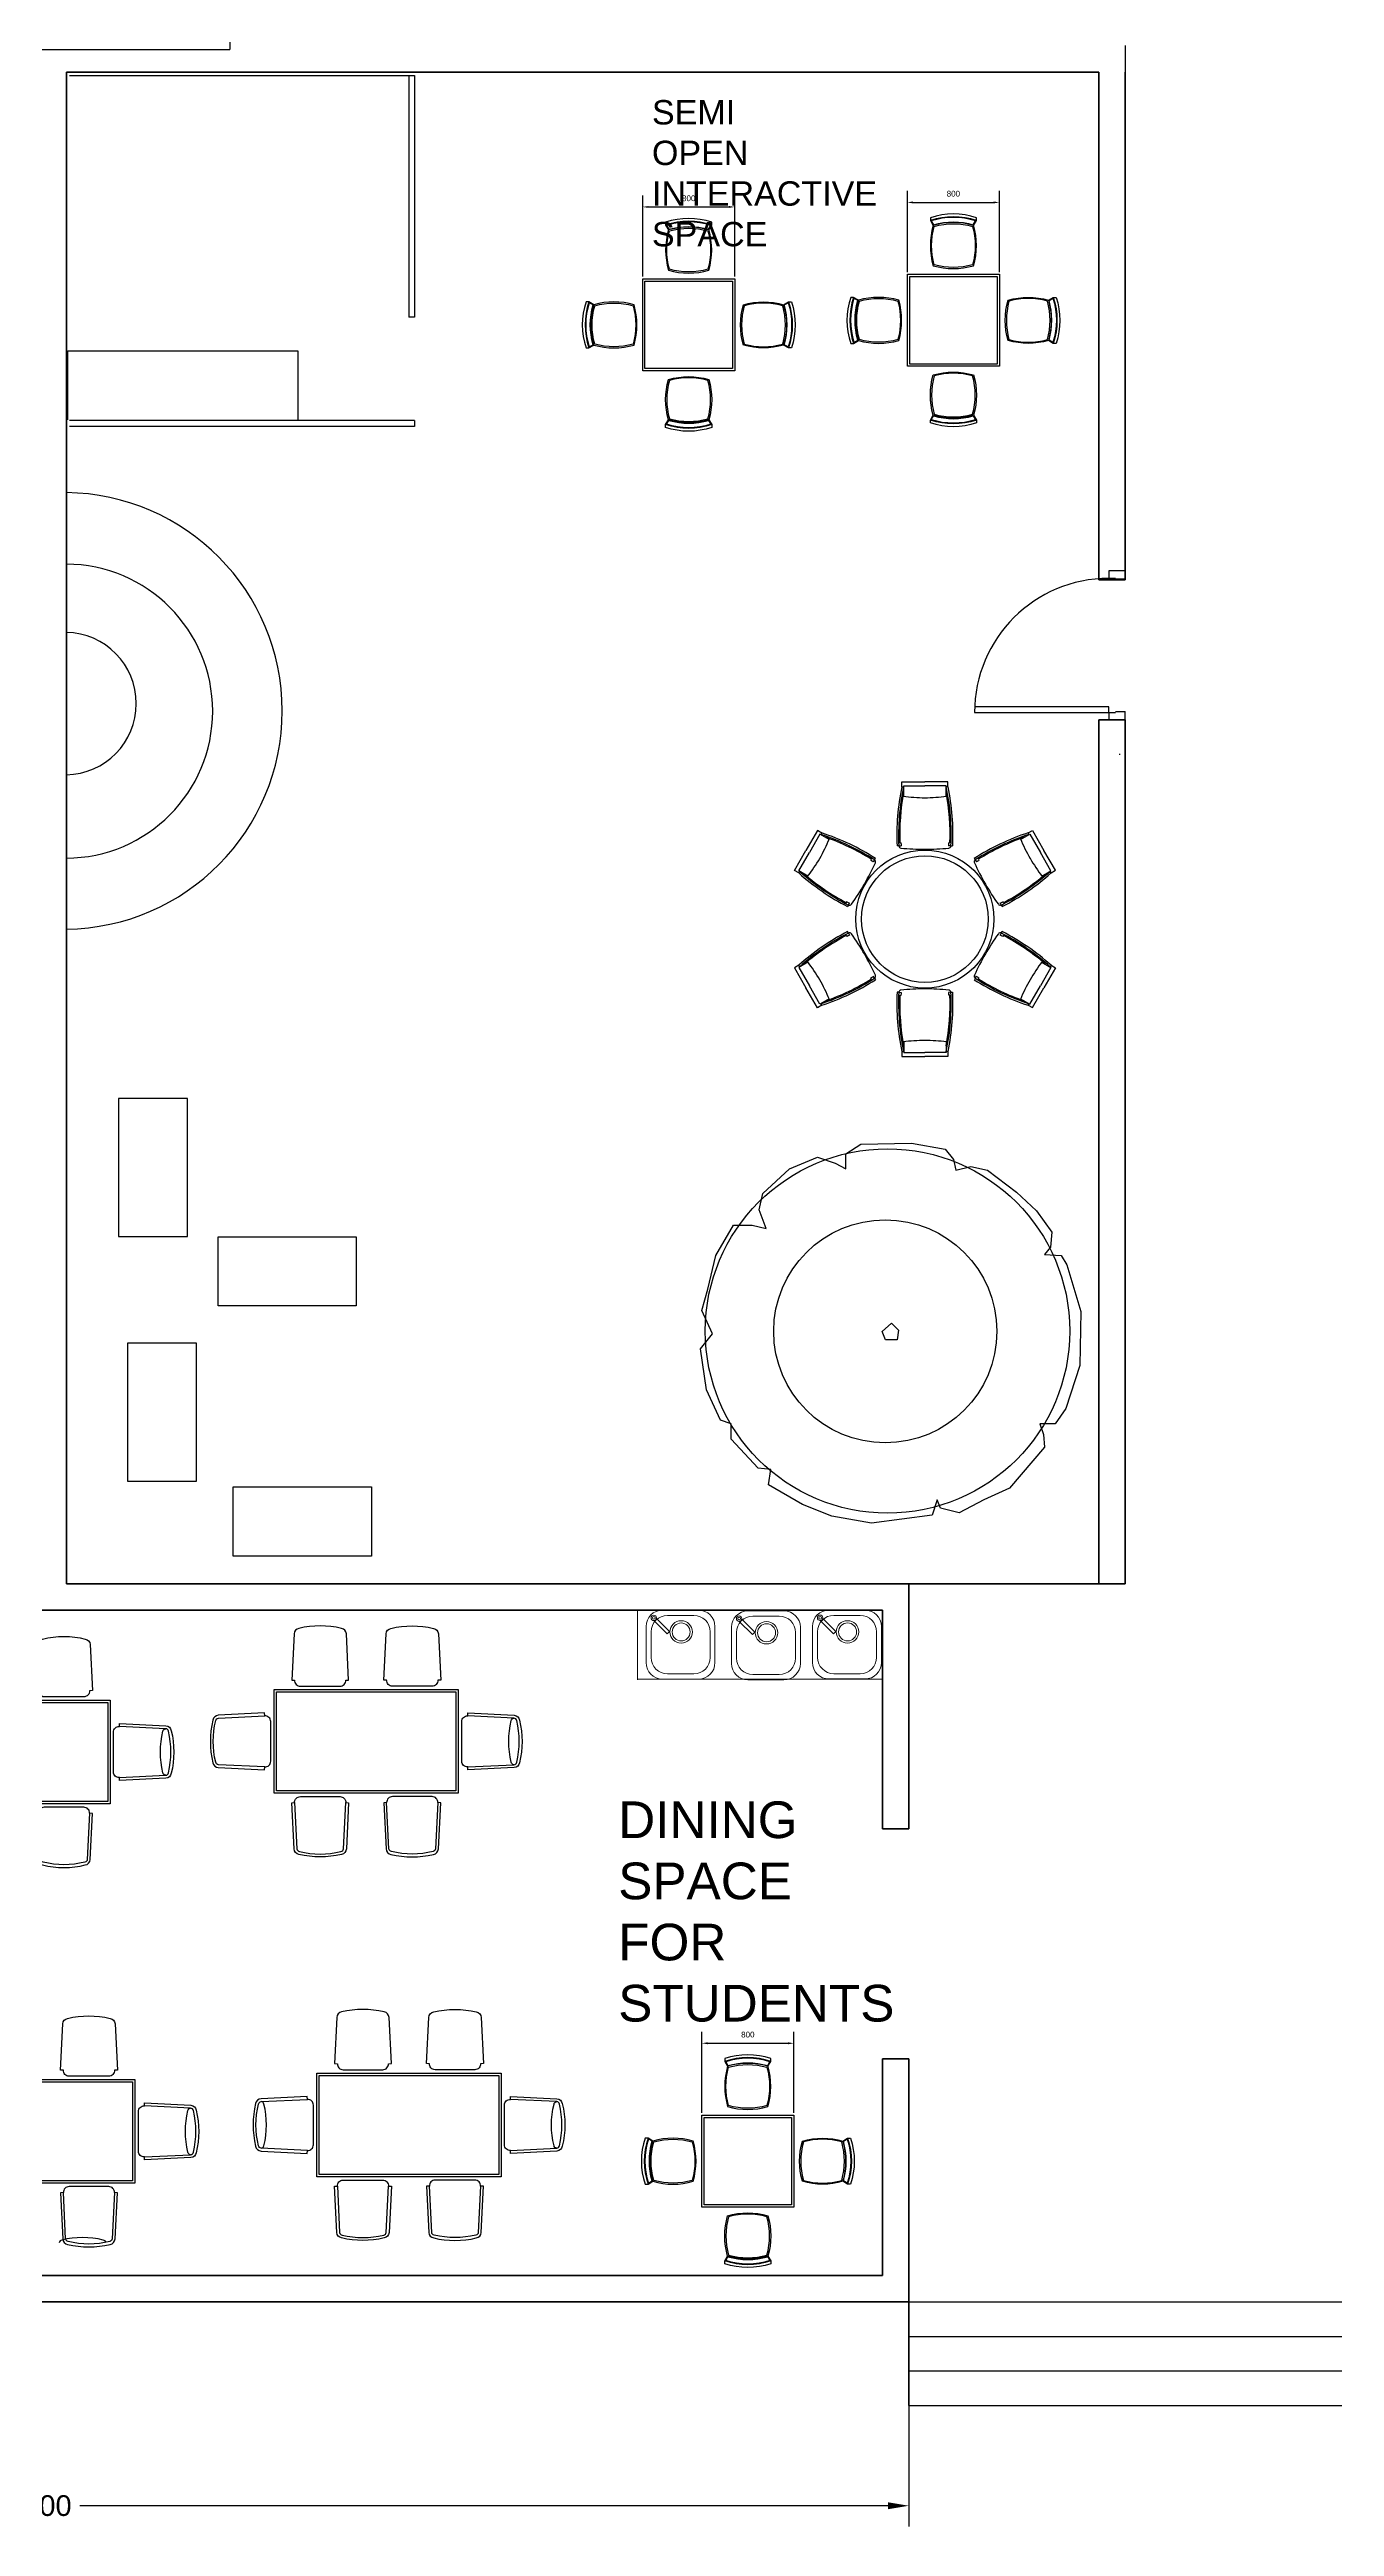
# Model space of a CAD drawing. Header units: metres. Extents: x -353 to 1688, y -477 to 135.
# Drawn here: x -317.43 to -306.27, y -265.83 to -244.29 of the extents above; entities that cross this region are included whole.
import ezdxf

# ---------------------------------------------------------------- set-up
doc = ezdxf.new("R2010")
doc.units = ezdxf.units.M
doc.header["$MEASUREMENT"] = 0
for name, color, linetype, lineweight in [('DIMENSION', 240, 'Continuous', 40), ('ELEVATION', 160, 'Continuous', 20), ('WALL', 2, 'Continuous', 40)]:
    doc.layers.add(name, color=color, linetype=linetype, lineweight=lineweight)
for name, color, linetype in [('door space', 1, 'Continuous'), ('FUR', 7, 'Continuous'), ('ID-LOOSE', 31, 'Continuous'), ('ID-LOOSE2', 8, 'Continuous'), ('TREES', 82, 'Continuous'), ('WINDOW', 10, 'Continuous')]:
    doc.layers.add(name, color=color, linetype=linetype)
for name, color, linetype, plot in [('FURNITURE', 130, 'Continuous', False), ('STAIR', 231, 'Continuous', False), ('TEXT', 141, 'Continuous', False)]:
    doc.layers.add(name, color=color, linetype=linetype, plot=plot)
doc.styles.get("Standard").update_dxf_attribs({"font": 'arial.ttf'})
doc.dimstyles.new('Annotative', dxfattribs={"dimscale": 0, "dimtxt": 0.18, "dimasz": 0.18, "dimexe": 0.18, "dimexo": 0.0625, "dimgap": 0.09, "dimtad": 0, "dimtih": 1, "dimtoh": 1, "dimdec": 4, "dimzin": 0, "dimdsep": 46, "dimtxsty": 'Standard', "dimcen": 0.09, "dimadec": 0, "dimazin": 0, "dimtfac": 1, "dimtdec": 4, "dimtofl": 0, "dimtmove": 0, "dimatfit": 3, "dimfxl": 1, "dimtolj": 1, "dimtzin": 0, "dimarcsym": 0})
doc.dimstyles.new('ARCHITXT', dxfattribs={"dimtxt": 0.05, "dimasz": 0.05, "dimexe": 0.1, "dimexo": 0.02, "dimgap": 0.05, "dimtad": 1, "dimtih": 1, "dimtoh": 1, "dimdec": 0, "dimlfac": 1000, "dimzin": 0, "dimdsep": 46, "dimtxsty": 'Standard', "dimcen": 0.1, "dimdle": 0.18, "dimclrd": 15, "dimclre": 15, "dimclrt": 202, "dimadec": 0, "dimazin": 0, "dimtfac": 0.72, "dimtdec": 0, "dimtix": 1, "dimtmove": 2, "dimatfit": 3, "dimfxl": 1, "dimtolj": 1, "dimtzin": 0, "dimarcsym": 0})

# ---------------------------------------------------------------- blocks, each defined once
blk = doc.blocks.new('Simple tree 13_cad-block.com')
at = {"color": 0}
for points in [[(-1468, -1499), (-1766, -1175), (-1766, -1008), (-1883, -968), (-2037, -632), (-2103, -179), (-1973, -11), (-2089, 248), (-2025, 481), (-1935, 856), (-1740, 1192), (-1534, 1192), (-1378, 1153), (-1456, 1360), (-1416, 1541), (-1119, 1813), (-809, 1943), (-615, 1878), (-498, 1813), (-498, 1981), (-330, 2085), (227, 2098), (602, 2033), (692, 1917), (718, 1800), (886, 1839), (1068, 1800), (1391, 1555), (1611, 1348), (1779, 1115), (1766, 946), (1701, 868), (1883, 856), (1948, 752), (2102, 235), (2090, -361), (1934, -839), (1818, -1008), (1649, -1008), (1689, -1124), (1701, -1266), (1313, -1719), (1028, -1848), (757, -1991), (550, -1939), (511, -1848), (459, -2017), (-214, -2107), (-653, -2029), (-977, -1900), (-1352, -1681), (-1326, -1512)], [(-58, -76), (-97, 15), (6, 105), (84, 28), (71, -76)]]:
    blk.add_lwpolyline(points, close=True, dxfattribs=at)
blk = doc.blocks.new('A$C504E2D25')
at = {"layer": 'ID-LOOSE'}
blk.add_lwpolyline([(0, 0), (0, 0.9), (1.6, 0.9), (1.6, 0)], close=True, dxfattribs=at)
at = {"layer": 'ID-LOOSE2'}
blk.add_lwpolyline([(0.02, 0.02), (0.02, 0.88), (1.58, 0.88), (1.58, 0.02)], close=True, dxfattribs=at)
blk = doc.blocks.new('A$C8043')
at = {"layer": 'ID-LOOSE'}
blk.add_lwpolyline([(0.377, 1.275, 0.142857), (0.377, 1.625), (0.402, 1.667), (0.402, 1.692, 0.16432), (0.002, 1.692), (0.002, 1.667), (0.027, 1.625, 0.142857), (0.027, 1.275, 0.142857)], format="xyb", close=True, dxfattribs=at)
at = {"layer": 'ID-LOOSE2'}
for points in [[(0.395, 1.664, 0.159203), (0.01, 1.664), (0.03, 1.631, -0.139716), (0.375, 1.631)], [(0.035, 1.283, -0.138299), (0.035, 1.617, -0.138299), (0.369, 1.617, -0.138299), (0.369, 1.283, -0.138299)]]:
    blk.add_lwpolyline(points, format="xyb", close=True, dxfattribs=at)
at = {"layer": 'ID-LOOSE2', "color": 4}
for centre, start, end in [((0.202, 1.075), 71.3371, 108.6629), ((0.202, 1.025), 73.7398, 106.2602)]:
    blk.add_arc(centre, 0.625, start, end, dxfattribs=at)
blk = doc.blocks.new('*D178')
at = {"layer": 'Defpoints', "color": 0, "transparency": 16777216}
for p in [(-310.963, -261.626), (-311.763, -262.251), (-310.963, -262.251)]:
    blk.add_point(p, dxfattribs=at)
at = {"layer": 'FURNITURE', "color": 15, "lineweight": -2, "transparency": 16777216}
for p, q in [((-311.763, -262.231), (-311.763, -261.526)), ((-311.713, -261.626), (-311.013, -261.626)), ((-310.963, -262.231), (-310.963, -261.526))]:
    blk.add_line(p, q, dxfattribs=at)
at = {"layer": 'FURNITURE', "color": 15, "transparency": 16777216}
for points in [[(-311.713, -261.618), (-311.713, -261.635), (-311.763, -261.626)], [(-311.013, -261.618), (-311.013, -261.635), (-310.963, -261.626)]]:
    blk.add_solid(points, dxfattribs=at)
at = {"layer": 'FURNITURE', "color": 202, "transparency": 16777216, "insert": (-311.363, -261.551), "char_height": 0.05, "attachment_point": 5}
blk.add_mtext('\\A1;800', dxfattribs=at)
blk = doc.blocks.new('A$C027E3DAA')
at = {"lineweight": 5}
for p, q in [((0, 100), (0, 320)), ((48, 356), (128, 276)), ((142, 290), (63, 369)), ((320, 420), (100, 420)), ((291, 388), (131, 388)), ((420, 100), (420, 320)), ((31, 132), (31, 288)), ((128, 276), (142, 290)), ((391, 132), (391, 288)), ((291, 32), (131, 32)), ((320, 0), (100, 0))]:
    blk.add_line(p, q, dxfattribs=at)
for centre, radius in [((47, 373), 16.5), ((47, 373), 8.24), ((214, 287), 68.5), ((214, 287), 54.8)]:
    blk.add_circle(centre, radius, dxfattribs=at)
for centre, start, end in [((100, 320), 90, 180), ((131, 288), 90, 180), ((291, 288), 0, 90), ((320, 320), 0, 90), ((100, 100), 180, 270), ((131, 132), 180, 270), ((291, 132), 270, 0), ((320, 100), 270, 0)]:
    blk.add_arc(centre, 100, start, end, dxfattribs=at)
blk = doc.blocks.new('*D185')
at = {"layer": 'Defpoints', "color": 0, "transparency": 16777216}
for p in [(-309.177, -245.623), (-309.977, -246.248), (-309.177, -246.248)]:
    blk.add_point(p, dxfattribs=at)
at = {"layer": 'FURNITURE', "color": 15, "lineweight": -2, "transparency": 16777216}
for p, q in [((-309.977, -246.228), (-309.977, -245.523)), ((-309.927, -245.623), (-309.227, -245.623)), ((-309.177, -246.228), (-309.177, -245.523))]:
    blk.add_line(p, q, dxfattribs=at)
at = {"layer": 'FURNITURE', "color": 15, "transparency": 16777216}
for points in [[(-309.927, -245.614), (-309.927, -245.631), (-309.977, -245.623)], [(-309.227, -245.614), (-309.227, -245.631), (-309.177, -245.623)]]:
    blk.add_solid(points, dxfattribs=at)
at = {"layer": 'FURNITURE', "color": 202, "transparency": 16777216, "insert": (-309.577, -245.547), "char_height": 0.05, "attachment_point": 5}
blk.add_mtext('\\A1;800', dxfattribs=at)
blk = doc.blocks.new('*D186')
at = {"layer": 'Defpoints', "color": 0, "transparency": 16777216}
for p in [(-311.477, -245.662), (-312.277, -246.287), (-311.477, -246.287)]:
    blk.add_point(p, dxfattribs=at)
at = {"layer": 'FURNITURE', "color": 15, "lineweight": -2, "transparency": 16777216}
for p, q in [((-312.277, -246.267), (-312.277, -245.562)), ((-312.227, -245.662), (-311.527, -245.662)), ((-311.477, -246.267), (-311.477, -245.562))]:
    blk.add_line(p, q, dxfattribs=at)
at = {"layer": 'FURNITURE', "color": 15, "transparency": 16777216}
for points in [[(-312.227, -245.654), (-312.227, -245.67), (-312.277, -245.662)], [(-311.527, -245.654), (-311.527, -245.67), (-311.477, -245.662)]]:
    blk.add_solid(points, dxfattribs=at)
at = {"layer": 'FURNITURE', "color": 202, "transparency": 16777216, "insert": (-311.877, -245.587), "char_height": 0.05, "attachment_point": 5}
blk.add_mtext('\\A1;800', dxfattribs=at)
blk = doc.blocks.new('CH-5')
at = {"layer": 'FUR', "color": 40}
for p, q in [((-199, 280), (-199, 324)), ((-199, 324), (1, 324)), ((201, 324), (1, 324)), ((201, 280), (201, 324)), ((-216, -208), (-206, -208)), ((218, -208), (208, -208)), ((-225, -234), (-205, -233)), ((227, -234), (207, -233))]:
    blk.add_line(p, q, dxfattribs=at)
at = {"layer": 'FUR', "color": 32}
for p, q in [((-199, 280), (-184, 280)), ((-183, 197), (-183, 289)), ((-183, 289), (1, 289)), ((185, 289), (1, 289)), ((185, 197), (185, 289)), ((201, 280), (186, 280)), ((-225, -234), (-240, -234)), ((227, -234), (242, -234))]:
    blk.add_line(p, q, dxfattribs=at)
for centre, radius, start, end in [((1822, -139), 2065, 168.2772, 182.6507), ((-1820, -139), 2065, 357.3493, 11.7228), ((-205, -233), 20, 182.6507, 264.361), ((1, 1852), 2115, 264.361, 270), ((1, 1852), 2115, 270, 275.639), ((207, -233), 20, 275.639, 357.3493)]:
    blk.add_arc(centre, radius, start, end, dxfattribs=at)
at = {"layer": 'FUR', "color": 40}
for centre, radius, start, end in [((1822, -139), 2050, 168.1902, 182.6507), ((1822, -139), 2040, 169.5139, 181.9483), ((-1820, -139), 2040, 358.0517, 10.4861), ((-1820, -139), 2050, 357.3493, 11.8098), ((14, 1799), 1614, 262.7905, 269.5563), ((-12, 1799), 1614, 270.4437, 277.2095), ((1822, -139), 2030, 181.9449, 182.6507), ((-1820, -139), 2030, 357.3493, 358.0551)]:
    blk.add_arc(centre, radius, start, end, dxfattribs=at)
blk = doc.blocks.new('RT-SET5')
at = {"layer": 'FUR', "color": 32}
blk.add_circle((1, -18), 600, dxfattribs=at)
at = {"layer": 'FUR', "color": 40}
blk.add_circle((1, -18), 550, dxfattribs=at)
at = {"color": 2}
blk.add_blockref('CH-5', (0, 852), dxfattribs=at)
for p, rotation in [((-753, 416), 59.99999999999999), ((754, 418), 299.9999999999999), ((-752, -454), 120), ((755, -452), 240), ((2, -888), 180)]:
    blk.add_blockref('CH-5', p, dxfattribs=dict(at, rotation=rotation))
blk = doc.blocks.new('*D200')
at = {"layer": 'Defpoints', "color": 0, "transparency": 16777216}
for p in [(-325.424, -263.875), (-309.964, -263.875), (-325.424, -265.647)]:
    blk.add_point(p, dxfattribs=at)
at = {"layer": 'DIMENSION', "color": 0, "lineweight": -2, "transparency": 16777216}
for p, q in [((-325.424, -263.938), (-325.424, -265.827)), ((-309.964, -263.938), (-309.964, -265.827)), ((-325.244, -265.647), (-318.219, -265.647)), ((-310.144, -265.647), (-317.169, -265.647))]:
    blk.add_line(p, q, dxfattribs=at)
at = {"layer": 'DIMENSION', "color": 0, "transparency": 16777216}
for points in [[(-325.244, -265.617), (-325.244, -265.677), (-325.424, -265.647)], [(-310.144, -265.617), (-310.144, -265.677), (-309.964, -265.647)]]:
    blk.add_solid(points, dxfattribs=at)
at = {"layer": 'DIMENSION', "color": 0, "transparency": 16777216, "insert": (-317.694, -265.647), "char_height": 0.18, "attachment_point": 5}
blk.add_mtext('\\A1;15.4600', dxfattribs=at)

msp = doc.modelspace()

# ---------------------------------------------------------------- linework, layer by layer
for p, q in [((-308.0827, -248.90408), (-308.0827, -244.49017)), ((-308.3127, -250.12165), (-308.3127, -250.12165)), ((-308.3127, -250.12165), (-308.3127, -250.12165))]:
    msp.add_line(p, q)
at = {"layer": 'Defpoints'}
msp.add_line((-308.08367, -244.25965), (-308.0827, -244.49017), dxfattribs=at)
at = {"layer": 'door space'}
for p, q in [((-308.22663, -248.82624), (-308.22663, -248.89101)), ((-308.0827, -248.82624), (-308.22663, -248.82624)), ((-308.16906, -248.89101), (-308.22663, -248.89101)), ((-308.16906, -248.89101), (-308.16906, -248.8982)), ((-308.0827, -248.8982), (-308.16906, -248.8982)), ((-308.0827, -248.8982), (-308.0827, -248.82624)), ((-308.22663, -250.0065), (-309.39251, -250.0065)), ((-309.39251, -250.05688), (-308.22663, -250.05688)), ((-308.22663, -250.05688), (-308.22663, -250.0065)), ((-308.22663, -250.05688), (-308.22663, -250.12165)), ((-308.22663, -250.05688), (-308.16906, -250.05688)), ((-308.22663, -250.12165), (-308.0827, -250.12165)), ((-308.16906, -250.04969), (-308.0827, -250.04969)), ((-308.0827, -250.12165), (-308.0827, -250.04969)), ((-308.13186, -250.41727), (-308.13186, -250.42447))]:
    msp.add_line(p, q, dxfattribs=at)
msp.add_ellipse((-308.22663, -250.05688), major_axis=(-0.8244, -0.8244), ratio=1, start_param=3.92699082, end_param=5.49778714, dxfattribs=at)
at = {"layer": 'ELEVATION'}
for p, q in [((-314.51934, -257.85929), (-314.51941, -257.8615)), ((-312.32239, -257.86703), (-312.32239, -258.46703)), ((-312.32239, -258.4615), (-310.19407, -258.4615))]:
    msp.add_line(p, q, dxfattribs=at)
at = {"layer": 'FURNITURE'}
for p, q in [((-317.25894, -244.51945), (-314.25894, -244.51945)), ((-314.30894, -244.51945), (-314.30894, -246.61945)), ((-314.25894, -244.51945), (-314.25894, -246.61945)), ((-314.25894, -246.61945), (-314.30894, -246.61945)), ((-317.27368, -247.5136), (-317.27368, -246.9136)), ((-317.27368, -246.9136), (-315.27368, -246.9136)), ((-315.27368, -246.9136), (-315.27368, -247.5136)), ((-314.25894, -247.51945), (-317.25894, -247.51945)), ((-314.25894, -247.56945), (-317.25894, -247.56945)), ((-314.25894, -247.51945), (-314.25894, -247.56945)), ((-316.23243, -253.41244), (-316.83243, -253.41244)), ((-316.83243, -253.41244), (-316.83243, -254.61244)), ((-316.23243, -254.61244), (-316.23243, -253.41244)), ((-316.83243, -254.61244), (-316.23243, -254.61244)), ((-315.96639, -254.61454), (-315.36639, -254.61454)), ((-315.96639, -255.21454), (-315.96639, -254.61454)), ((-315.36639, -254.61454), (-314.76639, -254.61454)), ((-314.76639, -254.61454), (-314.76639, -255.21454)), ((-314.76639, -255.21454), (-315.96639, -255.21454)), ((-316.15355, -255.54093), (-316.75355, -255.54093)), ((-316.75355, -255.54093), (-316.75355, -256.74093)), ((-316.15355, -256.74093), (-316.15355, -255.54093)), ((-316.75355, -256.74093), (-316.15355, -256.74093)), ((-315.83442, -256.79027), (-315.23442, -256.79027)), ((-315.83442, -257.39027), (-315.83442, -256.79027)), ((-315.23442, -256.79027), (-314.63442, -256.79027)), ((-314.63442, -256.79027), (-314.63442, -257.39027)), ((-314.63442, -257.39027), (-315.83442, -257.39027))]:
    msp.add_line(p, q, dxfattribs=at)
for points in [[(-312.27693, -246.28707), (-311.47693, -246.28707), (-311.47693, -247.08707), (-312.27693, -247.08707)], [(-312.25693, -246.30707), (-311.49693, -246.30707), (-311.49693, -247.06707), (-312.25693, -247.06707)], [(-309.97654, -246.24758), (-309.17654, -246.24758), (-309.17654, -247.04758), (-309.97654, -247.04758)], [(-309.95654, -246.26758), (-309.19654, -246.26758), (-309.19654, -247.02758), (-309.95654, -247.02758)], [(-311.76328, -262.2512), (-310.96328, -262.2512), (-310.96328, -263.0512), (-311.76328, -263.0512)], [(-311.74328, -262.2712), (-310.98328, -262.2712), (-310.98328, -263.0312), (-311.74328, -263.0312)]]:
    msp.add_lwpolyline(points, close=True, dxfattribs=at)
for points in [[(-317.52835, -258.56173), (-317.55332, -258.56048), (-317.53324, -258.15895, -0.35443082), (-317.49119, -258.11207, -0.12131784), (-317.12076, -258.11207, -0.35443082), (-317.07871, -258.15895), (-317.05863, -258.56048), (-317.0836, -258.56173, -0.4289229), (-317.13354, -258.61423), (-317.47841, -258.61423, -0.4289229), (-317.52835, -258.56173)], [(-314.85698, -258.46957), (-314.83201, -258.46833), (-314.85209, -258.0668, 0.35443082), (-314.89414, -258.01992, 0.12131784), (-315.26457, -258.01992, 0.35443082), (-315.30663, -258.0668), (-315.3267, -258.46833), (-315.30173, -258.46957, 0.4289229), (-315.2518, -258.52207), (-314.90692, -258.52207, 0.4289229), (-314.85698, -258.46957)], [(-314.50173, -258.46957), (-314.5267, -258.46833), (-314.50663, -258.0668, -0.35443082), (-314.46457, -258.01992, -0.12131784), (-314.09414, -258.01992, -0.35443082), (-314.05209, -258.0668), (-314.03201, -258.46833), (-314.05698, -258.46957, -0.4289229), (-314.10692, -258.52207), (-314.4518, -258.52207, -0.4289229), (-314.50173, -258.46957)], [(-315.56185, -258.7797), (-315.5631, -258.75473), (-315.96463, -258.7748, 0.35443082), (-316.01151, -258.81686, 0.12131784), (-316.01151, -259.18729, 0.35443082), (-315.96463, -259.22934), (-315.5631, -259.24942), (-315.56185, -259.22445, 0.4289229), (-315.50936, -259.17451), (-315.50936, -258.82963, 0.4289229), (-315.56185, -258.7797)], [(-313.79686, -258.7797), (-313.79561, -258.75473), (-313.39408, -258.7748, -0.35443082), (-313.3472, -258.81686, -0.12131784), (-313.3472, -259.18729, -0.35443082), (-313.39408, -259.22934), (-313.79561, -259.24942), (-313.79686, -259.22445, -0.4289229), (-313.84936, -259.17451), (-313.84936, -258.82963, -0.4289229), (-313.79686, -258.7797)], [(-316.82348, -258.87185), (-316.82223, -258.84688), (-316.4207, -258.86696, -0.35443082), (-316.37382, -258.90901, -0.12131784), (-316.37382, -259.27944, -0.35443082), (-316.4207, -259.32149), (-316.82223, -259.34157), (-316.82348, -259.3166, -0.4289229), (-316.87597, -259.26666), (-316.87597, -258.92179, -0.4289229), (-316.82348, -258.87185)], [(-317.52835, -259.62672), (-317.55332, -259.62797), (-317.53324, -260.0295, 0.35443082), (-317.49119, -260.07638, 0.12131784), (-317.12076, -260.07638, 0.35443082), (-317.07871, -260.0295), (-317.05863, -259.62797), (-317.0836, -259.62672, 0.4289229), (-317.13354, -259.57423), (-317.47841, -259.57423, 0.4289229), (-317.52835, -259.62672)], [(-314.85698, -259.53457), (-314.83201, -259.53582), (-314.85209, -259.93735, -0.35443082), (-314.89414, -259.98423, -0.12131784), (-315.26457, -259.98423, -0.35443082), (-315.30663, -259.93735), (-315.3267, -259.53582), (-315.30173, -259.53457, -0.4289229), (-315.2518, -259.48207), (-314.90692, -259.48207, -0.4289229), (-314.85698, -259.53457)], [(-314.50173, -259.53457), (-314.5267, -259.53582), (-314.50663, -259.93735, 0.35443082), (-314.46457, -259.98423, 0.12131784), (-314.09414, -259.98423, 0.35443082), (-314.05209, -259.93735), (-314.03201, -259.53582), (-314.05698, -259.53457, 0.4289229), (-314.10692, -259.48207), (-314.4518, -259.48207, 0.4289229), (-314.50173, -259.53457)], [(-317.31148, -261.86011), (-317.33645, -261.85886), (-317.31638, -261.45733, -0.35443082), (-317.27432, -261.41045, -0.12131784), (-316.90389, -261.41045, -0.35443082), (-316.86184, -261.45733), (-316.84177, -261.85886), (-316.86673, -261.86011, -0.4289229), (-316.91667, -261.91261), (-317.26155, -261.91261, -0.4289229), (-317.31148, -261.86011)], [(-314.4856, -261.80369), (-314.46063, -261.80245), (-314.4807, -261.40091, 0.35443082), (-314.52276, -261.35404, 0.12131784), (-314.89319, -261.35404, 0.35443082), (-314.93524, -261.40091), (-314.95531, -261.80245), (-314.93035, -261.80369, 0.4289229), (-314.88041, -261.85619), (-314.53553, -261.85619, 0.4289229), (-314.4856, -261.80369)], [(-314.13035, -261.80369), (-314.15531, -261.80245), (-314.13524, -261.40091, -0.35443082), (-314.09319, -261.35404, -0.12131784), (-313.72276, -261.35404, -0.35443082), (-313.6807, -261.40091), (-313.66063, -261.80245), (-313.6856, -261.80369, -0.4289229), (-313.73553, -261.85619), (-314.08041, -261.85619, -0.4289229), (-314.13035, -261.80369)], [(-316.60661, -262.17023), (-316.60536, -262.14526), (-316.20383, -262.16534, -0.35443082), (-316.15696, -262.20739, -0.12131784), (-316.15696, -262.57782, -0.35443082), (-316.20383, -262.61987), (-316.60536, -262.63995), (-316.60661, -262.61498, -0.4289229), (-316.65911, -262.56504), (-316.65911, -262.22017, -0.4289229), (-316.60661, -262.17023)], [(-315.19047, -262.11382), (-315.19172, -262.08885), (-315.59325, -262.10892, 0.35443082), (-315.64012, -262.15098, 0.12131784), (-315.64012, -262.52141, 0.35443082), (-315.59325, -262.56346), (-315.19172, -262.58354), (-315.19047, -262.55857, 0.4289229), (-315.13797, -262.50863), (-315.13797, -262.16375, 0.4289229), (-315.19047, -262.11382)], [(-313.42547, -262.11382), (-313.42423, -262.08885), (-313.02269, -262.10892, -0.35443082), (-312.97582, -262.15098, -0.12131784), (-312.97582, -262.52141, -0.35443082), (-313.02269, -262.56346), (-313.42423, -262.58354), (-313.42547, -262.55857, -0.4289229), (-313.47797, -262.50863), (-313.47797, -262.16375, -0.4289229), (-313.42547, -262.11382)], [(-317.31148, -262.9251), (-317.33645, -262.92635), (-317.31638, -263.32788, 0.35443082), (-317.27432, -263.37476, 0.12131784), (-316.90389, -263.37476, 0.35443082), (-316.86184, -263.32788), (-316.84177, -262.92635), (-316.86673, -262.9251, 0.4289229), (-316.91667, -262.87261), (-317.26155, -262.87261, 0.4289229), (-317.31148, -262.9251)], [(-314.4856, -262.86869), (-314.46063, -262.86994), (-314.4807, -263.27147, -0.35443082), (-314.52276, -263.31834, -0.12131784), (-314.89319, -263.31834, -0.35443082), (-314.93524, -263.27147), (-314.95531, -262.86994), (-314.93035, -262.86869, -0.4289229), (-314.88041, -262.81619), (-314.53553, -262.81619, -0.4289229), (-314.4856, -262.86869)], [(-314.13035, -262.86869), (-314.15531, -262.86994), (-314.13524, -263.27147, 0.35443082), (-314.09319, -263.31834, 0.12131784), (-313.72276, -263.31834, 0.35443082), (-313.6807, -263.27147), (-313.66063, -262.86994), (-313.6856, -262.86869, 0.4289229), (-313.73553, -262.81619), (-314.08041, -262.81619, 0.4289229), (-314.13035, -262.86869)]]:
    msp.add_lwpolyline(points, format="xyb", close=True, dxfattribs=at)
for points in [[(-315.56185, -259.22445), (-315.96339, -259.20437, -0.36424887), (-315.98695, -259.18248, -0.12213666), (-315.98695, -258.82166, -0.36424887), (-315.96339, -258.79977), (-315.56185, -258.7797, -0.4289229)], [(-313.79686, -259.22445), (-313.39533, -259.20437, 0.36424887), (-313.37177, -259.18248, 0.12213666), (-313.37177, -258.82166, 0.36424887), (-313.39533, -258.79977), (-313.79686, -258.7797, 0.4289229)], [(-313.39533, -259.20437, -0.36424887), (-313.41889, -259.18248, -0.12213666), (-313.41889, -258.82166, -0.36424887), (-313.39533, -258.79977)], [(-316.82348, -259.3166), (-316.42195, -259.29652, 0.36424887), (-316.39839, -259.27464, 0.12213666), (-316.39839, -258.91381, 0.36424887), (-316.42195, -258.89193), (-316.82348, -258.87185, 0.4289229)], [(-316.42195, -259.29652, -0.36424887), (-316.44551, -259.27464, -0.12213666), (-316.44551, -258.91381, -0.36424887), (-316.42195, -258.89193)], [(-317.0836, -259.62672), (-317.10368, -260.02825, -0.36424887), (-317.12556, -260.05181, -0.12213666), (-317.48639, -260.05181, -0.36424887), (-317.50827, -260.02825), (-317.52835, -259.62672, -0.4289229)], [(-315.30173, -259.53457), (-315.28166, -259.9361, 0.36424887), (-315.25977, -259.95966, 0.12213666), (-314.89895, -259.95966, 0.36424887), (-314.87706, -259.9361), (-314.85698, -259.53457, 0.4289229)], [(-314.05698, -259.53457), (-314.07706, -259.9361, -0.36424887), (-314.09895, -259.95966, -0.12213666), (-314.45977, -259.95966, -0.36424887), (-314.48166, -259.9361), (-314.50173, -259.53457, -0.4289229)], [(-316.60661, -262.61498), (-316.20508, -262.5949, 0.36424887), (-316.18152, -262.57302, 0.12213666), (-316.18152, -262.21219, 0.36424887), (-316.20508, -262.19031), (-316.60661, -262.17023, 0.4289229)], [(-316.20508, -262.5949, -0.36424887), (-316.22864, -262.57302, -0.12213666), (-316.22864, -262.21219, -0.36424887), (-316.20508, -262.19031)], [(-315.19047, -262.55857), (-315.592, -262.53849, -0.36424887), (-315.61556, -262.5166, -0.12213666), (-315.61556, -262.15578, -0.36424887), (-315.592, -262.13389), (-315.19047, -262.11382, -0.4289229)], [(-315.592, -262.53849, 0.36424887), (-315.56844, -262.5166, 0.12213666), (-315.56844, -262.15578, 0.36424887), (-315.592, -262.13389)], [(-313.42547, -262.55857), (-313.02394, -262.53849, 0.36424887), (-313.00038, -262.5166, 0.12213666), (-313.00038, -262.15578, 0.36424887), (-313.02394, -262.13389), (-313.42547, -262.11382, 0.4289229)], [(-313.02394, -262.53849, -0.36424887), (-313.0475, -262.5166, -0.12213666), (-313.0475, -262.15578, -0.36424887), (-313.02394, -262.13389)], [(-314.93035, -262.86869), (-314.91027, -263.27022, 0.36424887), (-314.88838, -263.29378, 0.12213666), (-314.52756, -263.29378, 0.36424887), (-314.50567, -263.27022), (-314.4856, -262.86869, 0.4289229)], [(-313.6856, -262.86869), (-313.70567, -263.27022, -0.36424887), (-313.72756, -263.29378, -0.12213666), (-314.08838, -263.29378, -0.36424887), (-314.11027, -263.27022), (-314.13035, -262.86869, -0.4289229)], [(-316.86673, -262.9251), (-316.88681, -263.32663, -0.36424887), (-316.9087, -263.35019, -0.12213666), (-317.26952, -263.35019, -0.36424887), (-317.29141, -263.32663), (-317.31148, -262.9251, -0.4289229)], [(-316.94251, -263.36077, 0.36424887), (-316.9644, -263.33721, 0.12213666), (-317.32522, -263.33721, 0.36424887), (-317.34711, -263.36077)]]:
    msp.add_lwpolyline(points, format="xyb", dxfattribs=at)
for centre, radius in [((-310.14942, -255.43448), 1.58351), ((-310.16889, -255.43702), 0.96958)]:
    msp.add_circle(centre, radius, dxfattribs=at)
for centre, radius, start, end in [((-317.3076, -250.04307), 1.89762, 270.672138, 89.327862), ((-317.2917, -250.0453), 1.27803, 270.285273, 89.714727), ((-317.29691, -249.97924), 0.61894, 271.071523, 88.928477)]:
    msp.add_arc(centre, radius, start, end, dxfattribs=at)
at = {"layer": 'STAIR'}
for p, q in [((-309.96407, -263.87513), (-305.05192, -263.87513)), ((-309.96407, -264.17513), (-305.05192, -264.17513)), ((-309.96407, -264.47513), (-305.05192, -264.47513)), ((-309.96407, -264.77513), (-305.05192, -264.77513))]:
    msp.add_line(p, q, dxfattribs=at)
at = {"layer": 'WALL'}
for p, q in [((-317.28534, -244.49017), (-317.28534, -257.6315)), ((-311.5427, -244.49017), (-317.28534, -244.49017)), ((-311.5427, -244.49017), (-308.3127, -244.49017)), ((-308.3127, -244.49017), (-308.3127, -248.90408)), ((-308.0827, -244.49017), (-308.0827, -248.90408)), ((-308.0827, -248.90408), (-308.3127, -248.90408)), ((-308.3127, -250.12165), (-308.3127, -257.6315)), ((-308.3127, -250.12165), (-308.0827, -250.12165)), ((-308.0827, -250.12165), (-308.0827, -256.05165)), ((-308.0827, -256.05165), (-308.0827, -257.6315)), ((-317.28534, -257.6315), (-309.96407, -257.6315)), ((-309.96407, -259.7615), (-309.96407, -257.6315)), ((-309.96407, -257.6315), (-308.0827, -257.6315)), ((-325.42407, -257.8615), (-310.19407, -257.8615)), ((-310.19407, -259.7615), (-310.19407, -257.8615)), ((-310.19407, -259.7615), (-309.96407, -259.7615)), ((-310.19407, -261.7615), (-309.96407, -261.7615)), ((-310.19407, -263.64513), (-310.19407, -261.7615)), ((-309.96407, -264.77513), (-309.96407, -261.7615)), ((-325.19407, -263.64513), (-310.19407, -263.64513)), ((-325.42407, -263.87513), (-309.96407, -263.87513))]:
    msp.add_line(p, q, dxfattribs=at)
at = {"layer": 'WINDOW'}
for p in [(-315.86362, -244.06357), (-319.36362, -244.29357)]:
    msp.add_line(p, (-315.86362, -244.29357), dxfattribs=at)

# ---------------------------------------------------------------- block references
at = {"layer": 'FURNITURE'}
for name, p in [('A$C8043', (-312.07925, -247.48707)), ('A$C8043', (-309.77886, -247.44758)), ('A$C504E2D25', (-315.47936, -259.45207)), ('A$C504E2D25', (-318.50597, -259.54423)), ('A$C8043', (-311.5656, -263.4512)), ('A$C504E2D25', (-318.28911, -262.84261)), ('A$C504E2D25', (-315.10797, -262.78619))]:
    msp.add_blockref(name, p, dxfattribs=at)
at = {"layer": 'FURNITURE', "rotation": 90}
for p in [(-311.07693, -246.88939), (-308.77654, -246.84991), (-310.56328, -262.85352)]:
    msp.add_blockref('A$C8043', p, dxfattribs=at)
at = {"layer": 'FURNITURE', "xscale": -1}
for p, rotation in [((-312.67693, -246.88939), 269.9999999999968), ((-310.37654, -246.84991), 269.9999999999968), ((-312.07925, -245.88707), 180), ((-309.77886, -245.84758), 180), ((-312.16328, -262.85352), 269.9999999999968), ((-311.5656, -261.8512), 180)]:
    msp.add_blockref('A$C8043', p, dxfattribs=dict(at, rotation=rotation))
at = {"layer": 'FURNITURE', "color": 2, "xscale": 0.000999999996565748, "yscale": 0.000999999996565748, "zscale": 0.000999999996565748}
msp.add_blockref('RT-SET5', (-309.82539, -251.83497), dxfattribs=at)
at = {"layer": 'FURNITURE', "xscale": 0.001426284879213249, "yscale": 0.001426284879213249, "zscale": 0.001426284879213249}
for p in [(-312.24763, -258.46006), (-311.50565, -258.46651), (-310.80165, -258.45952)]:
    msp.add_blockref('A$C027E3DAA', p, dxfattribs=at)
at = {"layer": 'TREES', "xscale": 0.0007859523054717703, "yscale": 0.0007859523054717703, "zscale": 0.0007859523054717703}
msp.add_blockref('Simple tree 13_cad-block.com', (-310.12059, -255.44992), dxfattribs=at)

# ---------------------------------------------------------------- texts
at = {"layer": 'FURNITURE', "linetype": 'Continuous'}
for s, p in [('DINING', (-315.52672, -262.50918)), ('CARPET FLOOR FIN.', (-315.52671, -262.50959))]:
    msp.add_text(s, height=0.00025, dxfattribs=at).set_placement(p)
at = {"layer": 'TEXT', "attachment_point": 1}
for s, width, gutter_width, insert, char_height in [('SEMI OPEN INTERACTIVE SPACE', 0.0741932, 1.05927, (-312.19649, -244.73291), 0.2118534), ('DINING SPACE FOR STUDENTS', 0.1826553, 1.59435, (-312.48969, -259.52387), 0.3188702)]:
    msp.add_mtext_dynamic_manual_height_columns(s, width=width, gutter_width=gutter_width, heights=[0], dxfattribs=dict(at, insert=insert, char_height=char_height))

# ---------------------------------------------------------------- dimensions: what is measured, and where the dimension line sits
at = {"layer": 'DIMENSION'}
dim = msp.add_linear_dim(base=(-325.42407, -265.64706), p1=(-309.96407, -263.87513), p2=(-325.42407, -263.87513), dimstyle='Annotative', dxfattribs=at)
dim.commit()
dim.dimension.update_dxf_attribs({"geometry": '*D200', "text_midpoint": (-317.69407, -265.64706)})
at = {"layer": 'FURNITURE'}
for base, p1, p2, picture, middle in [((-311.47693, -245.66207), (-312.27693, -246.28707), (-311.47693, -246.28707), '*D186', (-311.87693, -245.58654)), ((-309.17654, -245.62258), (-309.97654, -246.24758), (-309.17654, -246.24758), '*D185', (-309.57654, -245.54706)), ((-310.96328, -261.6262), (-311.76328, -262.2512), (-310.96328, -262.2512), '*D178', (-311.36328, -261.55067))]:
    dim = msp.add_linear_dim(base=base, p1=p1, p2=p2, dimstyle='ARCHITXT', dxfattribs=at)
    dim.commit()
    dim.dimension.update_dxf_attribs({"geometry": picture, "text_midpoint": middle})

doc.saveas('drawing.dxf')
